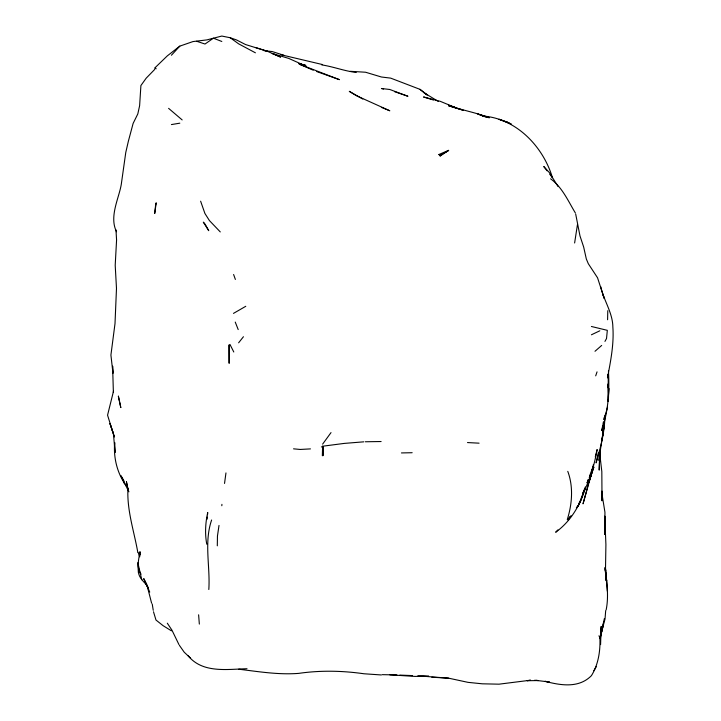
<?xml version="1.0" encoding="UTF-8"?>
<svg xmlns="http://www.w3.org/2000/svg" width="721" height="721" viewBox="0 0 721 721"><rect width="100%" height="100%" fill="white"/><g stroke="black" fill="none" stroke-linecap="round" stroke-linejoin="round"><path stroke-width="1.08" d="M440.216 155.997L440.216 155.222L448.615 150.347L438.927 154.483L440.216 155.997L448.651 150.392L440.216 155.222L438.927 154.483M217.3 545.824L217.454 536.027L219.004 525.438M599.998 451.166L599.07 460.331L599.998 451.166L599.187 470.101L599.502 459.205M604.919 534.324L604.937 512.216L601.674 492.028M607.587 319.754L607.785 310.67M322.341 455.753L322.611 446.218L344.296 443.406L363.817 441.829M608.443 370.9C609.578 391.097 608.335 411.249 601.711 430.572L602.846 424.786M600.584 644.619L601.17 626.441L600.169 638.599M599.899 451.445L599.827 453.626L602.927 433.456M604.919 415.206C604.829 431.519 600.665 447.371 596.114 462.9L598.304 452.824M603.883 419.622L604.018 417.693M208.82 589.508C210.334 566.472 203.872 542.408 211.623 519.994M221.816 505.736L221.924 504.349M207.125 519.201L207.324 516.984M207.522 514.767L207.72 512.55C205.395 522.941 204.818 533.72 206.765 544.22M577.431 224.745L574.619 242.986M113.494 391.224L107.564 415.179L114.269 436.773M224.537 483.44L225.961 472.922M606.154 609.912C608.993 595.925 606.667 581.595 605.225 567.58M603.117 432.357L604.459 424.642L602.45 435.169M600.314 638.328L603.441 623.566M603.026 423.822L603.459 421.722M138.774 569.987C137.125 576.385 143.975 581.712 147.544 586.092L146.21 584.587L148.418 587.678M593.437 464.45L591.427 473.904L593.059 466.559L590.148 474.58M600.999 633.732L604.369 618.591M534.721 680.209L549.42 682.012L545.022 681.318C560.722 685.41 578.81 688.465 591.418 675.667C598.619 664.203 600.62 649.765 599.818 636.517L598.818 635.94M595.285 456.979L597.132 449.516C594.492 464.666 589.976 479.564 583.019 493.335L585.2 488.604C579.918 505.782 570.437 521.526 555.666 532.269L557.874 529.908M586.597 490.713L588.462 483.304M602.747 627.351L600.494 635.742L600.764 634.813M604.171 419.451L607.56 407.032M586.326 491.767L583.028 503.844L591.13 475.148L588.796 482.286L593.861 467.019L588.805 482.286M300.567 64.196L305.812 65.422L298.683 63.493L305.821 66.062L288.706 58.401L272.214 53.48L280.613 57.103L267.419 51.299L245.528 44.54L236.605 39.988L230.215 37.744L221.816 36.05L206.864 39.898L192.958 41.575L179.817 46.126L167.326 55.868L155.186 67.594L154.609 69.531L146.21 78.147L140.901 85.547L139.622 105.681L137.81 113.936L133.124 123.417L128.347 141.298L125.769 152.482L121.263 184.468C118.92 198.392 108.97 216.805 116.55 231.765M601.08 633.768L605.036 618.969L605.685 610.624M567.265 519.562C572.168 504.177 573.519 486.639 567.769 471.354M595.699 375.848L597.042 371.865M588.336 479.591L587.245 482.601L588.435 479.654M589.228 477.69L590.418 474.733L589.58 476.77M585.362 486.963L582.748 493.344M587.047 482.89L588.309 479.825M138.234 552.674L139.703 556.819M578.612 504.123L579.693 502.158M604.946 341.403L606.523 338.537L607.325 330.335L591.418 326.487M593.861 670.719L596.438 666.411M577.53 506.097L576.367 507.845M571.014 515.668L567.959 519.967L570.473 516.506L568.986 518.084M322.611 444.154L331.011 432.609M238.615 342.808L243.446 336.725M171.418 55.247L179.817 46.126M594.996 351.28L601.674 345.44M233.478 313.392L245.771 306.29M591.418 334.787L599.818 330.795M321.368 446.93L323.251 446.578L323.026 455.672L322.611 446.218M171.418 124.571L179.817 123.174M247.015 668.727C227.043 669.25 202.592 673.432 188.217 655.867M310.463 448.895L300.206 449.453L293.546 448.832M401.444 452.932L412.16 452.716M365.322 441.766L381.121 441.531M382.283 674.658L396.892 674.928M417.856 675.802L428.635 676.001M399.849 675.099L412.547 675.586M350.37 71.307L365.565 72.235L381.418 77.003L390.692 78.129L419.955 89.332L427.075 94.92L419.955 89.332M381.418 674.964L363.934 673.765C342.394 670.674 320.313 670.251 298.782 673.369C278.694 674.964 258.668 671.639 238.795 669.214M467.496 442.568L479.077 443.172M389.818 674.82L415.017 676.424L423.416 676.244L448.624 678.173L468.019 682.354L482.295 683.814L499.013 684.175L530.521 680.209L527.177 680.714L538.326 680.561L536.424 680.318M431.825 677.217L448.624 678.173M321.773 64.908C333.381 66.656 344.431 71.091 356.219 72.451M280.947 54.724L322.611 64.584M263.985 50.677L272.223 51.552L283.939 55.301M383.599 89.025L381.418 88.503L389.818 89.494L407.933 96.272L394.513 91.648M433.447 100.03L423.524 96.965L440.216 101.31L455.492 107.618L448.624 105.284C461.683 110.322 475.608 112.314 488.586 117.595L482.214 116C516.101 118.01 543.228 146.57 552.448 177.726L549.781 174.284M489.55 117.775L477.843 114.107L488.586 117.595M267.419 51.299L255.414 47.478M196.617 41.25L205.016 44.026L213.416 38.186L221.816 41.476M316.474 71.478L339.411 79.652L299.269 64.151L313.22 70.198M381.418 107.375L389.818 110.782L356.219 95.605L349.279 91.333L362.798 99.047M255.414 52.813L238.615 43.828L230.215 37.744M423.425 92.369L438.224 101.418M171.418 630.821L163.045 625.639L155.979 620.024L153.492 611.759M182.161 119.92L168.597 108.348M550.583 178.808C562.335 187.343 568.112 200.988 575.376 212.983M190.605 658.228L184.225 652.217L179.376 645.313M205.016 223.979L203.304 222.131L208.73 230.684L205.539 224.934M220.275 231.928L209.432 220.581L204.917 213.47L200.618 201.186M113.287 432.059L115.072 452.491L114.684 442.568C113.332 458.123 117.352 473.913 126.689 486.486M547.113 170.832L543.769 166.515L549.42 172.661L558.09 186.595M155.186 67.594L156.115 68.792M167.299 623.187L171.968 630.19L178.925 644.547M123.751 480.465L121.011 475.824L128.897 491.83M141.082 574.195C136.089 567.373 138.874 559.117 139.991 551.655L140.262 554.728M146.868 584.506L143.731 578.593L148.283 588.895M229.99 344.494L233.793 352.001M128.617 491.163L127.419 488.712L128.266 490.523L126.445 481.88L128.266 490.523M600.755 286.715C603.693 300.495 612.733 312.698 612.868 327.136C614.067 344.142 610.624 361.221 607.479 377.885L608.218 374.262L608.218 387.556L608.163 385.537M149.734 592.103L147.255 586.254L151.599 603.153M235.235 322.071L238.2 329.578M602.711 294.204L604.243 298.422L597.547 277.783L588.318 263.715L586.326 258.983L583.659 247.006L579.99 235.929L575.682 214.038M233.613 274.503L235.379 279.451M112.611 431.356L109.943 423.515L114.405 436.854M137.81 552.421C134.115 531.341 126.95 510.792 127.923 489M141.758 579.738L137.819 562.614L138.369 572.636M123.498 480.231L124.147 483.205M599.412 450.832L601.828 471.624L602.017 500.834L601.954 491.091L601.972 498.328L601.638 494.011M139.559 553.917L139.91 555.909M152.221 603.955L153.249 610.317M605.352 567.661L606.613 581.081L605.234 569.022M605.361 567.751L605.856 570.942M605.27 568.671L606.136 580.811L605.289 569.969M198.617 614.806L199.338 624.089M606.073 573.555L607.334 591.202M605.261 567.373L605.478 570.726L605.91 544.553L604.739 516.128L604.892 534.36M115.973 229.918L116.577 239.967L115.207 265.274L116.487 288.409L115.009 323.585L110.917 355.047L112.972 373.262L112.611 366.142L113.377 392.431M608.218 386.672L608.218 401.426L608.749 388.322L608.479 397.568L608.154 384.626M608.145 383.743L608.299 387.97M604.766 533.675L604.649 525.879L604.802 533.603M229.089 345.017L229.134 363.141L229.089 345.017M603.928 424.336L602.089 440.053L603.928 424.336M155.691 204.349L154.718 213.488L156.214 202.799L155.691 204.349M583.019 493.777L580.711 500.897L578.008 506.367L583.019 493.777M462.99 110.178L448.624 105.753L462.99 110.178M507.422 122.128L499.022 119.271L511.153 123.976L507.422 122.128M120.786 407.545L118.379 396.199L120.786 407.545M599.818 458.322L599.448 456.114L599.818 458.322"/></g></svg>
